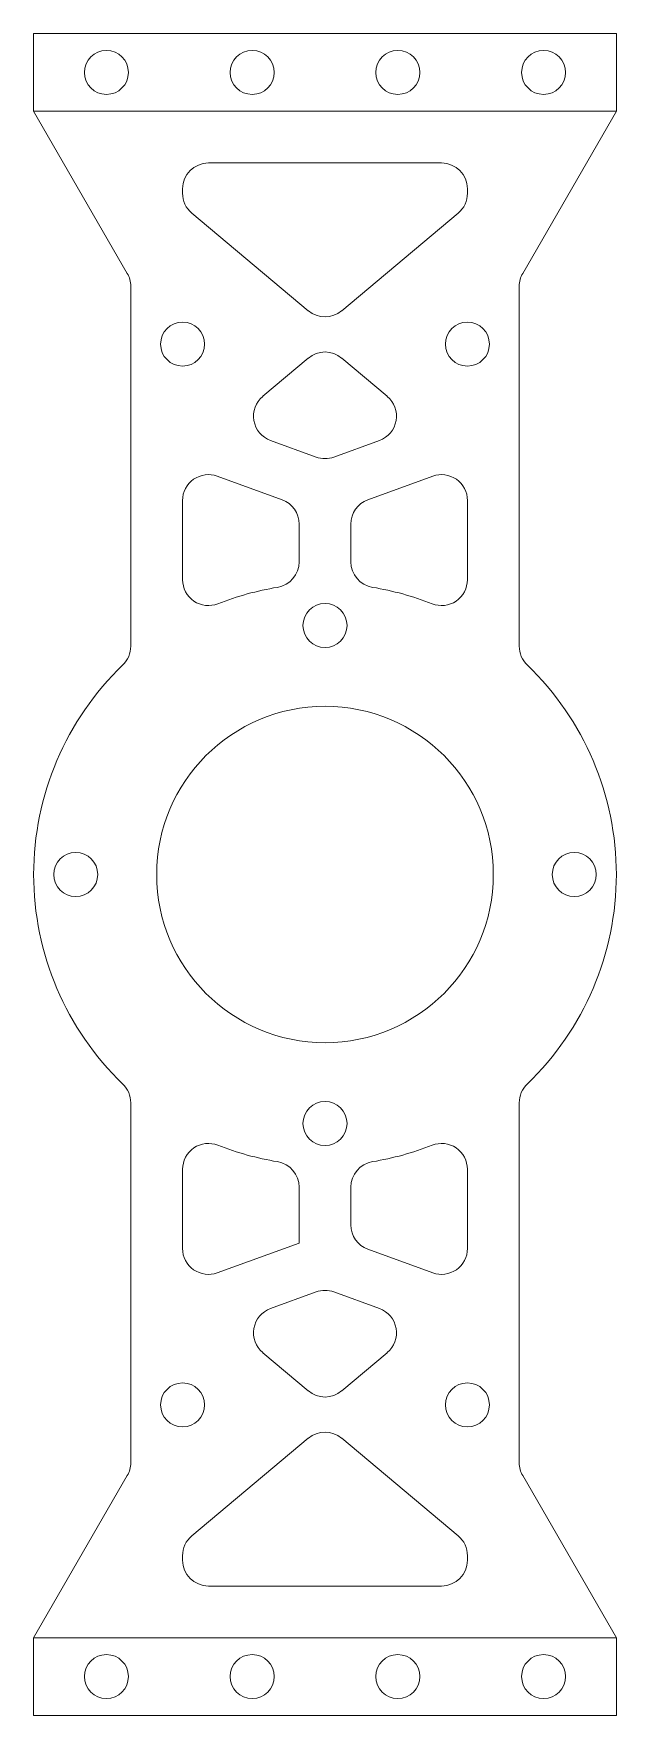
# Model space of a CAD drawing. Header units: millimetres. Extents: x -38 to 8, y 0 to 130.
import ezdxf

# ---------------------------------------------------------------- set-up
doc = ezdxf.new("R2010")
doc.units = ezdxf.units.MM

msp = doc.modelspace()

# ---------------------------------------------------------------- linework, layer by layer
at = {"color": 7, "linetype": 'Continuous', "lineweight": 15}
for p, q in [((7.5, 130), (-37.5, 130)), ((-37.5, 130), (-37.5, 124)), ((7.5, 124), (7.5, 130)), ((-37.5, 124), (-30.27, 111.47)), ((-37.5, 124), (7.5, 124)), ((0.27, 111.47), (7.5, 124)), ((-6, 120), (-24, 120)), ((-26, 118), (-26, 117.66)), ((-4, 117.66), (-4, 118)), ((-25.29, 116.13), (-16.29, 108.58)), ((-13.71, 108.58), (-4.71, 116.13)), ((-30, 110.47), (-30, 82.64)), ((0, 110.47), (0, 82.64)), ((-16.29, 104.92), (-19.81, 101.97)), ((-10.19, 101.97), (-13.71, 104.92)), ((-19.21, 98.55), (-15.68, 97.27)), ((-14.32, 97.27), (-10.79, 98.55)), ((-18.32, 93.97), (-23.32, 95.79)), ((-6.68, 95.79), (-11.68, 93.97)), ((-26, 93.91), (-26, 87.79)), ((-4, 87.79), (-4, 93.91)), ((-17, 89.17), (-17, 92.09)), ((-13, 92.09), (-13, 89.17)), ((-30, 47.36), (-30, 19.53)), ((0, 47.36), (0, 19.53)), ((-26, 42.21), (-26, 36.09)), ((-4, 36.09), (-4, 42.21)), ((-17, 36.51), (-17, 40.83)), ((-13, 40.83), (-13, 37.91)), ((-23.32, 34.21), (-17, 36.51)), ((-11.68, 36.03), (-6.68, 34.21)), ((-15.68, 32.73), (-19.21, 31.45)), ((-10.79, 31.45), (-14.32, 32.73)), ((-19.81, 28.03), (-16.29, 25.08)), ((-13.71, 25.08), (-10.19, 28.03)), ((-16.29, 21.42), (-25.29, 13.87)), ((-4.71, 13.87), (-13.71, 21.42)), ((-30.27, 18.53), (-37.5, 6)), ((7.5, 6), (0.27, 18.53)), ((-26, 12.34), (-26, 12)), ((-4, 12), (-4, 12.34)), ((-24, 10), (-6, 10)), ((7.5, 6), (-37.5, 6)), ((-37.5, 6), (-37.5, 0)), ((7.5, 0), (7.5, 6)), ((-37.5, 0), (7.5, 0))]:
    msp.add_line(p, q, dxfattribs=at)
for centre, radius in [((-31.88, 127), 1.7), ((-20.62, 127), 1.7), ((-9.38, 127), 1.7), ((1.88, 127), 1.7), ((-26, 106), 1.7), ((-4, 106), 1.7), ((-15, 84.25), 1.7), ((-15, 65), 13), ((-34.25, 65), 1.7), ((4.25, 65), 1.7), ((-15, 45.75), 1.7), ((-26, 24), 1.7), ((-4, 24), 1.7), ((-31.88, 3), 1.7), ((-20.62, 3), 1.7), ((-9.38, 3), 1.7), ((1.88, 3), 1.7)]:
    msp.add_circle(centre, radius, dxfattribs=at)
for centre, radius, start, end in [((-24, 118), 2, 90, 180), ((-6, 118), 2, 0, 90), ((-24, 117.66), 2, 180, 230), ((-6, 117.66), 2, 310, 0), ((-32, 110.47), 2, 0, 30), ((2, 110.47), 2, 150, 180), ((-15, 110.11), 2, 230, 310), ((-15, 103.39), 2, 50, 130), ((-18.52, 100.43), 2, 130, 250), ((-11.48, 100.43), 2, 290, 50), ((-15, 99.15), 2, 250, 290), ((-24, 93.91), 2, 70, 180), ((-6, 93.91), 2, 0, 110), ((-19, 92.09), 2, 0, 70), ((-11, 92.09), 2, 110, 180), ((-19, 89.17), 2, 279.3965, 0), ((-11, 89.17), 2, 180, 260.6035), ((-24, 87.79), 2, 180, 291.5521), ((-15, 65), 22.5, 99.3965, 111.5521), ((-15, 65), 22.5, 68.4479, 80.6035), ((-6, 87.79), 2, 248.4479, 0), ((-32, 82.64), 2, 313.9378, 0), ((2, 82.64), 2, 180, 226.0622), ((-15, 65), 22.5, 133.9378, 226.0622), ((-15, 65), 22.5, 313.9378, 46.0622), ((-32, 47.36), 2, 0, 46.0622), ((2, 47.36), 2, 133.9378, 180), ((-24, 42.21), 2, 68.4479, 180), ((-6, 42.21), 2, 0, 111.5521), ((-15, 65), 22.5, 248.4479, 260.6035), ((-15, 65), 22.5, 279.3965, 291.5521), ((-19, 40.83), 2, 0, 80.6035), ((-11, 40.83), 2, 99.3965, 180), ((-11, 37.91), 2, 180, 250), ((-24, 36.09), 2, 180, 290), ((-6, 36.09), 2, 250, 0), ((-15, 30.85), 2, 70, 110), ((-18.52, 29.57), 2, 110, 230), ((-11.48, 29.57), 2, 310, 70), ((-15, 26.61), 2, 230, 310), ((-15, 19.89), 2, 50, 130), ((-32, 19.53), 2, 330, 0), ((2, 19.53), 2, 180, 210), ((-24, 12.34), 2, 130, 180), ((-6, 12.34), 2, 0, 50), ((-24, 12), 2, 180, 270), ((-6, 12), 2, 270, 0)]:
    msp.add_arc(centre, radius, start, end, dxfattribs=at)

doc.saveas('drawing.dxf')
